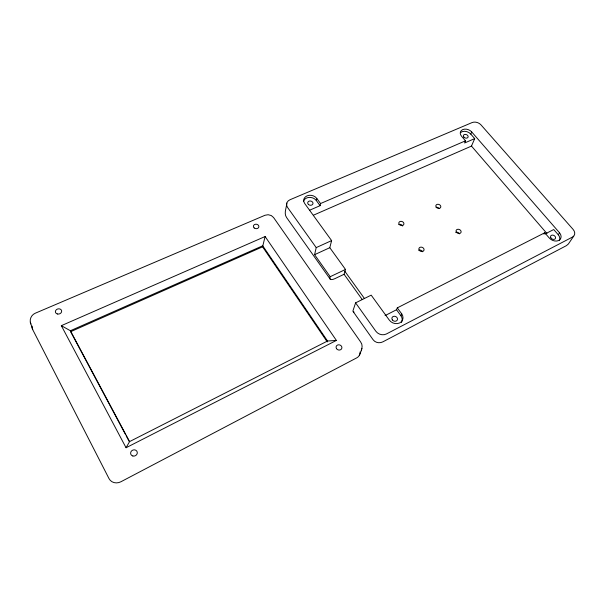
<?xml version="1.0" encoding="UTF-8"?>
<svg xmlns="http://www.w3.org/2000/svg" width="605" height="605" viewBox="0 0 605 605"><rect width="100%" height="100%" fill="white"/><g stroke="black" fill="none" stroke-linecap="round" stroke-linejoin="round"><path stroke-width="0.91" d="M359.317 355.4C361.003 351.286 363.885 346.06 360.603 341.908L273.558 217.498L271.252 215.539L268.128 214.722L265.02 215.259L35.256 313.224C31.218 314.887 28.995 319.909 30.855 323.932M61.332 325.671L70.392 330.738L262.714 245.796L327.532 341.016L327.267 341.916L262.578 246.817L265.111 236.532L61.332 325.671L126.052 447.745L336.395 340.426L265.111 236.532M286.8 203.076C286.641 207.787 283.465 213.331 286.687 217.671L330.247 279.207M309.798 210.139L320.09 205.67L316.324 200.55L316.778 198.417A7.147 5.687 11.9 0 0 307.022 195.869A7.147 5.687 11.9 0 0 304.746 203.575L331.608 240.593L329.801 247.695L345.493 269.452L344.079 274.284L335.004 278.61A7.366 2.791 -35.5 0 1 329.944 277.672L330.201 276.704L345.493 269.452M320.09 205.67L320.559 203.545L316.778 198.417M330.201 276.704L314.585 254.675L316.211 247.604L287.625 207.515A7.199 5.755 10.5 0 1 290.045 199.726L472.112 122.565A6.534 4.681 20.3 0 1 480.99 124.887L573.048 229.34A7.124 5.256 28.3 0 1 572.496 237.062L386.429 333.96A7.782 6.67 22.7 0 1 375.781 331.162L355.604 302.855L371.19 295.142L389.151 319.894A7.706 6.526 23.2 0 0 399.625 322.957L399.822 322.858A7.706 6.526 23.2 0 0 401.765 313.942L397.303 307.877L544.742 232.774L549.045 237.75A7.147 5.332 27.9 0 0 558.627 240.518L558.793 240.435A7.147 5.332 27.9 0 0 559.572 232.819L471.703 131.935A6.587 4.757 20.1 0 0 462.742 129.599A6.587 4.757 20.1 0 0 461.577 136.276L465.502 140.821L464.595 142.992L474.698 138.606L470.788 134.106A6.564 4.757 20.1 0 0 460.692 132.487M355.604 302.855L353.101 310.365A7.51 2.518 -35.4 0 0 354.038 312.067M361.298 350.189L361.941 348.525M385.06 315.598L396.517 309.745L397.303 307.877M470.788 134.106L471.703 131.935M313.511 215.168L471.484 146.085L474.698 138.606M401.402 322.48A7.676 6.511 23.3 0 0 400.956 315.795L401.765 313.942M126.052 447.745L129.583 441.597L327.532 341.016L336.395 340.426M543.925 234.09L544.742 232.774M559.391 240.533A7.124 5.316 28 0 0 558.294 234.793L559.572 232.819M573.653 236.207L568.398 243.966L566.431 245.638L382.889 341.833C379.622 343.572 375.244 342.778 373.066 339.7L353.312 311.794M545.082 233.946L553.726 229.537L558.294 234.793M314.585 254.675L329.801 247.695M316.211 247.604L331.608 240.593M262.578 246.817L70.626 331.691L125.265 434.05M320.559 203.545L465.502 140.821M471.484 146.085L546.935 233.53M396.517 309.745L400.956 315.795M344.926 271.395L364.361 298.386M344.079 274.284L362.206 299.52M70.392 330.738L129.583 441.597M126.15 435.721L129.258 441.544M30.295 322.193L32.73 329.664L109.021 478.623A9.075 8.243 -28.2 0 0 120.909 481.761L356.723 357.873A7.699 6.768 21.1 0 0 360.081 351.974M303.468 201.321A7.124 5.672 11.9 0 1 309.185 197.419A7.124 5.672 11.9 0 1 316.324 200.55M455.671 232.433A2.609 2.042 23.2 0 1 459.535 233.885M418.72 250.288A2.654 2.133 21.7 0 1 422.661 251.778M398.786 224.561A2.609 2.072 19.2 0 1 402.658 226.02M436.137 207.341A2.564 1.981 21 0 1 439.056 208.43M32.73 329.664A8.409 6.92 -15 0 1 32.178 326.11M308.542 204.558A2.67 2.125 11.9 0 0 312.936 203.802A2.67 2.125 11.9 0 0 309.571 201.019A2.67 2.125 11.9 0 0 308.542 204.558M550.777 237.712A2.67 1.996 28 0 0 555.163 238.854A2.67 1.996 28 0 0 553.235 235.194A2.67 1.996 28 0 0 550.777 237.712M456.571 232.373A2.624 2.042 23.2 0 0 460.934 232.554A2.624 2.042 23.2 0 0 458.257 229.25A2.624 2.042 23.2 0 0 456.571 232.373M436.311 207.273A2.571 1.989 21 0 0 440.621 207.47A2.571 1.989 21 0 0 438.028 204.271A2.571 1.989 21 0 0 436.311 207.273M399.262 224.44A2.624 2.08 19.2 0 0 403.694 224.629A2.624 2.08 19.2 0 0 401.123 221.324A2.624 2.08 19.2 0 0 399.262 224.44M419.356 250.357A2.67 2.14 21.6 0 0 423.848 250.53A2.67 2.14 21.6 0 0 421.186 247.12A2.67 2.14 21.6 0 0 419.356 250.357M463.861 137.093A2.458 1.785 20.1 0 0 467.967 137.327A2.458 1.785 20.1 0 0 465.427 134.401A2.458 1.785 20.1 0 0 463.861 137.093M392.388 319.954A2.881 2.443 23.3 0 0 397.251 320.09A2.881 2.443 23.3 0 0 394.437 316.249A2.881 2.443 23.3 0 0 392.388 319.954M336.546 348.699A2.957 2.601 19.1 0 0 341.598 348.813A2.957 2.601 19.1 0 0 338.83 344.789A2.957 2.601 19.1 0 0 336.546 348.699M132.858 456.004A3.403 3.101 -23.2 0 0 137.252 452.169A3.403 3.101 -23.2 0 0 131.761 450.733A3.403 3.101 -23.2 0 0 132.858 456.004M57.369 313.98A3.169 2.609 -12.8 0 0 61.642 310.849A3.169 2.609 -12.8 0 0 56.575 309.526A3.169 2.609 -12.8 0 0 57.369 313.98M254.191 227.956A2.76 2.246 7.4 0 0 258.789 227.14A2.76 2.246 7.4 0 0 255.416 224.243A2.76 2.246 7.4 0 0 254.191 227.956"/></g></svg>
